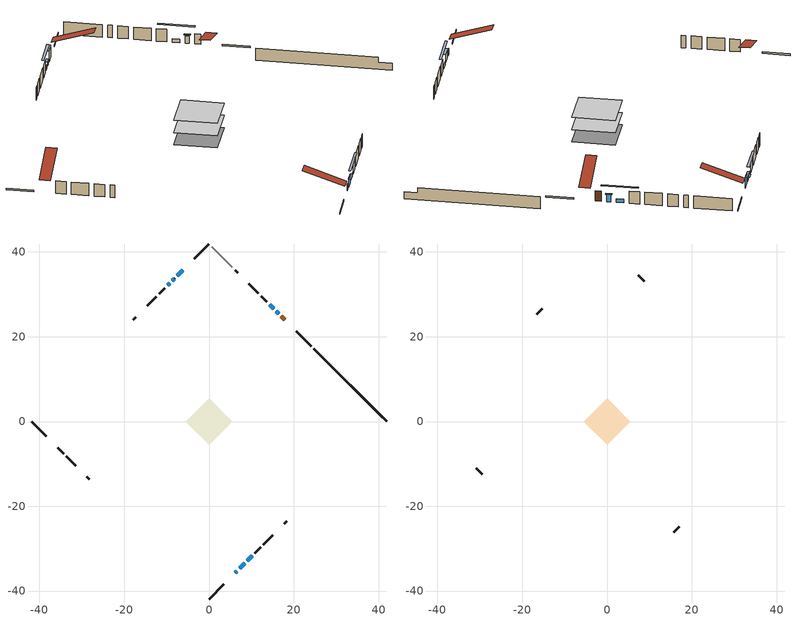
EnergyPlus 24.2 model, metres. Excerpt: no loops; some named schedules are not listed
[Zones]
conditioned space
 floor adiabatic (AdiabaticFloorConstruction): -5.46,0 0,5.46 5.46,0 0,-5.46 z0.92
 floor foundation (Slab1 construction): -5.46,0 0,5.46 5.46,0 0,-5.46 z-1.49
 wall outside (RimJoist1 construction): 0,-41.88 3.51,-38.37 / -41.88,0 -38.37,-3.51 / 0,41.88 -3.51,38.37 / 24.09,17.79 20.57,21.3 z0.92:1.22
 wall outside (AdiabaticWallConstruction 1): 17.86,24.02 17.08,24.8 z0.92:2.95
 wall outside (AdiabaticWallConstruction): 6.23,-35.65 6.58,-35.3 z0.92:2.14; 16.43,25.45 15.9,25.97 z0.92:2.34; -6.23,35.65 -7.48,34.39 z0.92:2.95; -8.14,33.74 -8.63,33.25 / 15.25,26.63 14.28,27.6 / -9.28,32.6 -9.77,32.11 z0.92:1.61; 7.24,-34.64 8.39,-33.49 z0.92:2.39; 9.04,-32.83 10.19,-31.68 z0.92:1.58
 wall outside (Wall1 construction): 10.85,-31.03 12.18,-29.7 / -35.65,-6.23 -34.32,-7.56 / -10.42,31.45 -11.76,30.12 / 13.62,28.26 12.29,29.59 z0.92:3.36
 wall outside (Wall2 construction): 12.84,-29.04 15.04,-26.83 / -33.66,-8.22 -31.46,-10.42 / -12.41,29.47 -14.62,27.26 / 11.63,30.25 9.43,32.45 z0.92:3.36
 wall outside (Wall4 construction): 17.7,-24.17 18.3,-23.58 / -28.8,-13.08 -28.2,-13.68 / -17.28,24.6 -17.88,24 / 6.77,35.11 6.17,35.71 z0.92:3.36
 wall foundation (FoundationWall1 construction): 24.74,17.13,-1.49 24.74,17.13,0.92 40.16,1.71,0.92 40.16,1.71,-0.11 41.88,0,-0.11 41.88,0,-1.49
 wall adiabatic (Wall5 construction): 5.51,36.37 0.66,41.22 z0.92:3.36
 window (WindowConstruction 4): 6.23,-35.65 6.58,-35.3 z0.92:2.14
 window (WindowConstruction): 16.43,25.45 15.9,25.97 z0.92:2.34
 window (WindowConstruction 1): -6.23,35.65 -7.48,34.39 z0.92:2.95
 window (WindowConstruction 2): -8.14,33.74 -8.62,33.25 z0.92:1.61
 window (WindowConstruction 3): 7.24,-34.64 8.39,-33.49 z0.92:2.39
 window (WindowConstruction 5): 15.25,26.63 14.28,27.6 z0.92:1.61
 window (WindowConstruction 6): -9.28,32.6 -9.77,32.11 z0.92:1.61
 window (WindowConstruction 7): 9.04,-32.83 10.19,-31.69 z0.92:1.58
 door (Door): 17.86,24.02 17.08,24.79 z0.92:2.95
 ceiling adiabatic (AdiabaticFloorConstruction): 0,-5.46 5.46,0 0,5.46 -5.46,0 z0.92
attic - vented
 floor to conditioned space (Floor1 construction Reversed): -5.46,0 0,5.46 5.46,0 0,-5.46 z3.36
 wall outside (Wall3 construction): 15.7,-26.18 17.05,-24.83 / -30.8,-11.08 -29.45,-12.42 / -15.27,26.6 -16.62,25.26 / 8.77,33.11 7.42,34.45 z0.92:3.36
 roof outside (Roof1 construction): 5.57,-36.31,3.36 0.25,-30.99,5.86 -1.15,-32.39,5.86 4.17,-37.71,3.36; -36.31,-5.57,3.36 -30.99,-0.25,5.86 -32.39,1.15,5.86 -37.71,-4.17,3.36; -5.57,36.31,3.36 -0.25,30.99,5.86 1.15,32.39,5.86 -4.17,37.71,3.36; 18.52,23.36,3.36 13.2,18.05,5.86 14.6,16.65,5.86 19.92,21.96,3.36
shading: 15.76,26.12 16.57,25.31 16.86,25.6 16.05,26.41 z2.54; -7.63,34.25 -6.08,35.79 -6.38,36.08 -7.92,34.54 z3.15; -8.77,33.11 -8,33.88 -8.29,34.17 -9.06,33.4 z1.81; 8.53,-33.35 7.1,-34.78 7.39,-35.07 8.82,-33.64 z2.59; 12.41,29.47 17.11,24.76 17.4,25.05 12.7,29.76 z4.25; -11.63,30.24 -7.42,34.46 -7.71,34.75 -11.92,30.54 z4.25; 12.06,-29.82 7.18,-34.7 7.47,-34.99 12.35,-30.11 z4.22
[Building]
Building 1: Terrain=Suburbs
[Site:Location]
Quebec Intl AP_QC: Latitude {deg}=46.8; Longitude {deg}=-71.38; Time Zone {hr}=-5; Elevation {m}=74; Keep Site Location Information=Yes
[Site:GroundTemperature:Shallow]
0.0108218, -2.24938, -2.43038, -1.3578, 2.94801, 7.23376, 10.9493, 13.303, 13.5029, 11.5886, 7.96783, 3.81355
[Site:WaterMainsTemperature]
Calculation Method=Schedule; Temperature Schedule=mains temperature schedule
[Material] Roughness=Rough; Thermal Absorptance=0.9
Name | Thickness {m} | Conductivity {W/m-K} | Density {kg/m3} | Specific Heat {J/kg-K} | Solar Absorptance | Visible Absorptance
asphalt or fiberglass shingles | 0.00635 | 0.162714 | 1121.4 | 1465.45 | 0.4 | 0.4
ceiling loosefill ins | 0.169333 | 0.0480833 | 16.02 | 1046.75 | 0.7 | 0.7
ceiling stud and cavity | 0.1397 | 0.107212 | 65.682 | 1177.47 | 0.7 | 0.7
concrete 4.0 in. | 0.1016 | 1.803125 | 2242.8 | 837.4 | 0.7 | 0.7
concrete 8.0 in. | 0.2032 | 1.803125 | 2242.8 | 837.4 | 0.7 | 0.7
door material | 0.04445 | 0.0451087 | 512.64 | 1214.23 | 0.7 | 0.7
floor covering | 0.0127 | 0.0433444 | 54.468 | 1339.84 | 0.6 | 0.6
floor rigid ins; wall rigid ins 2 | 0.512978 | 0.029427 | 32.04 | 1214.23 | 0.7 | 0.7
floor stud and cavity | 0.1397 | 1.75129 | 37.0049 | 1207.88 | 0.7 | 0.7
furniture material conditioned space 1 | 0.1524 | 0.115458 | 640.8 | 1214.23 | 0.6 | 0.6
gypsum board | 0.0127 | 0.160291 | 801 | 837.4 | 0.6 | 0.6
osb sheathing 0.5 in. | 0.0127 | 0.115458 | 512.64 | 1214.23 | 0.7 | 0.7
osb sheathing 0.75 in. | 0.01905 | 0.115458 | 512.64 | 1214.23 | 0.7 | 0.7
osb sheathing 2.0 in. | 0.0508 | 0.115458 | 512.64 | 1214.23 | 0.7 | 0.7
rim joist rigid ins; wall rigid ins | 0.051816 | 0.029427 | 32.04 | 1214.23 | 0.7 | 0.7
rim joist stud and cavity | 0.0508 | 0.0408305 | 125.044 | 1163.47 | 0.6 | 0.6
wall rigid ins 1 | 0.051816 | 0.029427 | 32.04 | 1214.23 | 0.4 | 0.4
wall stud and cavity | 0.1397 | 0.154959 | 139.0536 | 1170.24 | 0.7 | 0.7
wall stud and cavity 1 | 0.1397 | 0.182389 | 139.0536 | 1170.24 | 0.7 | 0.7
wall stud and cavity 2 | 0.0889 | 6.1454 | 50.32683 | 1063.81 | 0.6 | 0.6
wall stud and cavity 3 | 0.1397 | 0.38068 | 139.0536 | 1170.24 | 0.7 | 0.7
wall stud and cavity 4 | 0.1397 | 0.150393 | 139.0536 | 1170.24 | 0.7 | 0.7
wall stud and cavity 5 | 0.0889 | 0.380278 | 52.3479 | 1209.89 | 0.7 | 0.7
wall stud and cavity 6 | 0.0889 | 0.391764 | 83.0341 | 1211.67 | 0.7 | 0.7
wood siding | 0.0254 | 0.102417 | 544.68 | 1172.36 | 0.4 | 0.4
wood siding 1 | 0.00254 | 0.102417 | 544.68 | 1172.36 | 0.4 | 0.4
wood siding 2; wood siding 3; wood siding 4 | 0.0254 | 0.102417 | 544.68 | 1172.36 | 0.7 | 0.7
[WindowMaterial:SimpleGlazingSystem]
Name | U-Factor {W/m2-K} | Solar Heat Gain Coefficient
WindowMaterial | 2.963916 | 0.56
WindowMaterial 1 | 2.89578 | 0.66
WindowMaterial 2 | 3.000823 | 0.49
WindowMaterial 3 | 2.912814 | 0.63
WindowMaterial 4 | 3.06271 | 0.54
WindowMaterial 5 | 3.06555 | 0.43
WindowMaterial 6 | 2.99685 | 0.53
[Construction]
AdiabaticFloorConstruction: floor stud and cavity, floor rigid ins, osb sheathing 0.75 in., floor covering
AdiabaticWallConstruction: wood siding 3, wall rigid ins 2, wall stud and cavity 5, gypsum board
AdiabaticWallConstruction 1: wood siding 4, wall rigid ins 2, wall stud and cavity 5, gypsum board
Door: door material
Floor1 construction Reversed: gypsum board, ceiling stud and cavity, ceiling loosefill ins
FoundationWall1 construction: concrete 8.0 in.
furniture construction conditioned space 1: furniture material conditioned space 1
PartitionWallConstruction: gypsum board, wall stud and cavity 6, gypsum board
RimJoist1 construction: wood siding 2, rim joist rigid ins, osb sheathing 2.0 in., rim joist stud and cavity
Roof1 construction: asphalt or fiberglass shingles
Slab1 construction: concrete 4.0 in.
Wall1 construction: wood siding, wall rigid ins, osb sheathing 0.5 in., wall stud and cavity, gypsum board
Wall2 construction: wood siding, wall rigid ins, osb sheathing 0.5 in., wall stud and cavity 1, gypsum board
Wall3 construction: wood siding 1, wall stud and cavity 2
Wall4 construction: wood siding, wall rigid ins, osb sheathing 0.5 in., wall stud and cavity 3, gypsum board
Wall5 construction: wall rigid ins 1, osb sheathing 0.5 in., wall stud and cavity 4, gypsum board
WindowConstruction: WindowMaterial
WindowConstruction 1: WindowMaterial 1
WindowConstruction 2: WindowMaterial 2
WindowConstruction 3: WindowMaterial 3
WindowConstruction 4: WindowMaterial 4
WindowConstruction 5; WindowConstruction 6: WindowMaterial 5
WindowConstruction 7: WindowMaterial 6
[Zone] Multiplier=1; Part of Total Floor Area=Yes
Name | Volume {m3}
attic - vented | 24.2198
conditioned space | 303.7
[Space]
Name | Zone | Volume {m3}
attic - vented 1 | attic - vented | 24.2198
conditioned space 1 | conditioned space | 303.7
[ZoneInfiltration:EffectiveLeakageArea]
infil attic - vented 1: Zone or Space=attic - vented 1; Schedule=Always On Discrete; Effective Air Leakage Area {cm2}=2198.77; Stack Coefficient=0.000343784; Wind Coefficient=1.25275e-05
[ZoneMixing]
whole house fan mix: Zone or Space=attic - vented; Schedule=Always On Continuous; Design Flow Rate Calculation Method=Flow/Zone; Design Flow Rate {m3/s}=0; Source Zone or Space=conditioned space
[SurfaceProperty:ExposedFoundationPerimeter]
Slab1: Exposed Perimeter Calculation Method=TotalExposedPerimeter; Total Exposed Perimeter {m}=24.232
[InternalMass] Zone or ZoneList=conditioned space; Space or SpaceList=conditioned space 1
Name | Construction | Surface Area {m2}
furniture mass conditioned space 1 | furniture construction conditioned space 1 | 47.6801
partition wall mass | PartitionWallConstruction | 119.2
[Lights]
interior lighting: Zone or ZoneList or Space or SpaceList=conditioned space 1; Schedule=interior lighting schedule; Design Level Calculation Method=LightingLevel; Lighting Level {W}=343.2; Return Air Fraction=0; Fraction Radiant=0.6; Fraction Visible=0.2; Fraction Replaceable=1
[People]
occupants: Zone or ZoneList or Space or SpaceList=conditioned space 1; Number of People Schedule=occupants schedule; Number of People Calculation Method=People; Number of People=3; Fraction Radiant=0.314171; Sensible Heat Fraction=0.56303; Activity Level Schedule=occupants activity schedule; Carbon Dioxide Generation Rate {m3/s-W}=0; Enable ASHRAE 55 Comfort Warnings=No; Mean Radiant Temperature Calculation Type=EnclosureAveraged
[ElectricEquipment] Zone or ZoneList or Space or SpaceList=conditioned space 1; Design Level Calculation Method=EquipmentLevel
Name | Schedule | Design Level {W} | Fraction Latent | Fraction Radiant | Fraction Lost
clothes dryer | clothes dryer schedule | 140.772 | 0.015 | 0.081 | 0.85
clothes washer | clothes washer schedule | 32.1985 | 0.03 | 0.162 | 0.7
cooking range | cooking range schedule | 208.969 | 0.08 | 0.432 | 0.2
dishwasher | dishwasher schedule | 66.8632 | 0.3 | 0.18 | 0.4
fridge | fridge schedule | 72.9452 | 0 | 0.6 | 0
mech vent bath fan 0 | mech vent bath fan 0 schedule | 50.2 | 0 | 0 | 1
mech vent house fan | mech vent house fan schedule | 14.1667 | 0 | 0 | 1
mech vent house fan cfis | mech vent house fan cfis schedule | 0 | 0 | 0 | 0
mech vent range fan 0 | mech vent range fan 0 schedule | 57 | 0 | 0 | 1
misc plug loads | misc plug loads schedule | 494.7 | 0.045 | 0.513 | 0.1
whole house fan | Always On Discrete | 0 | 0 | 0 | 1
[OtherEquipment] Zone or ZoneList or Space or SpaceList=conditioned space 1; Design Level Calculation Method=EquipmentLevel
Name | Fuel Type | Schedule | Design Level {W} | Fraction Latent | Fraction Radiant | Fraction Lost
clothes dryer 1 | Electricity | clothes dryer schedule | 0 | 0.015 | 0.081 | 0.85
cooking range 1 | Electricity | cooking range schedule | 0 | 0.08 | 0.432 | 0.2
general water use latent | None | general water use schedule | 59.3978 | 1 | 0 | 0
general water use sensible | None | general water use schedule | -58.539 | 0 | 0.6 | 0
mech vent house fan latent load | None | Always On Discrete | 0 | 1 | 0 | 0
mech vent house fan sensible load | None | Always On Discrete | 0 | 0 | 0 | 0
water heater energy adjustment1 | Electricity | Always On Discrete | 0.01 | 0 | 0 | 1
[ZoneInfiltration:DesignFlowRate] Zone or ZoneList or Space or SpaceList=conditioned space 1; Schedule=Always On Discrete; Design Flow Rate Calculation Method=Flow/Zone; Design Flow Rate {m3/s}=0
infil flow; natural vent flow; whole house fan flow
[ZoneControl:Thermostat]
conditioned space Thermostat: Zone or ZoneList=conditioned space; Control Type Schedule=conditioned space Thermostat Schedule; Control 1=conditioned space temperature setpoint; Temperature Difference Between Cutout And Setpoint {deltaC}=0
[ThermostatSetpoint:DualSetpoint]
conditioned space temperature setpoint: Heating Setpoint Temperature Schedule=heating setpoint; Cooling Setpoint Temperature Schedule=cooling setpoint
[Zone equipment]
conditioned space: electric baseboard
[Foundation:Kiva]
Foundation Kiva 1: Initial Indoor Air Temperature {C}=18; Wall Height Above Grade {m}=0.919978; Wall Depth Below Slab {m}=0.2032
[Foundation:Kiva:Settings]
Soil Conductivity {W/m-K}=0.849921; Soil Density {kg/m3}=1842.3; Soil Specific Heat {J/kg-K}=418.7; Ground Solar Absorptivity=0.9; Ground Thermal Absorptivity=0.9; Ground Surface Roughness {m}=0.03; Far-Field Width {m}=40; Deep-Ground Boundary Condition=ZeroFlux; Deep-Ground Depth {m}=40; Minimum Cell Dimension {m}=0.2; Maximum Cell Growth Coefficient=3; Simulation Timestep=Timestep
[Exterior:Lights]
exterior lighting: Schedule=exterior lighting schedule; Design Level {W}=75.6
[EnergyManagementSystem:Sensor] Output:Variable or Output:Meter Index Key=conditioned space
Name | Output:Variable or Output:Meter
conditioned_space_clg_unmet_s | Zone Cooling Setpoint Not Met Time
conditioned_space_htg_unmet_s | Zone Heating Setpoint Not Met Time
fridge_tin_s; tin_s; tin_s_1 | Zone Mean Air Temperature
tout_s | Zone Outdoor Air Drybulb Temperature
win_s | Zone Air Humidity Ratio
[Schedule:Constant]
Name | Hourly Value
Always On Continuous; mech vent house fan schedule; mech vent house fan cfis schedule; Always On Discrete | 1
occupants activity schedule | 117.228
fridge schedule | 0
[Schedule:Week:Daily]
interior lighting schedule Week Rule - Jan1-Jan27: interior lighting schedule day, interior lighting schedule day, interior lighting schedule day, interior lighting schedule day, interior lighting schedule day, interior lighting schedule day, interior lighting schedule day, interior lighting schedule default day, interior lighting schedule default day, interior lighting schedule default day, interior lighting schedule default day, interior lighting schedule default day
interior lighting schedule Week Rule - Jan28-Feb3: interior lighting schedule day, interior lighting schedule day, interior lighting schedule day, interior lighting schedule day, interior lighting schedule day 1, interior lighting schedule day 1, interior lighting schedule day 1, interior lighting schedule default day, interior lighting schedule default day, interior lighting schedule default day, interior lighting schedule default day, interior lighting schedule default day
interior lighting schedule Week Rule - Feb4-Feb24: interior lighting schedule day 1, interior lighting schedule day 1, interior lighting schedule day 1, interior lighting schedule day 1, interior lighting schedule day 1, interior lighting schedule day 1, interior lighting schedule day 1, interior lighting schedule default day, interior lighting schedule default day, interior lighting schedule default day, interior lighting schedule default day, interior lighting schedule default day
interior lighting schedule Week Rule - Feb25-Mar3: interior lighting schedule day 1, interior lighting schedule day 1, interior lighting schedule day 1, interior lighting schedule day 1, interior lighting schedule day 2, interior lighting schedule day 2, interior lighting schedule day 2, interior lighting schedule default day, interior lighting schedule default day, interior lighting schedule default day, interior lighting schedule default day, interior lighting schedule default day
interior lighting schedule Week Rule - Mar4-Mar31: interior lighting schedule day 2, interior lighting schedule day 2, interior lighting schedule day 2, interior lighting schedule day 2, interior lighting schedule day 2, interior lighting schedule day 2, interior lighting schedule day 2, interior lighting schedule default day, interior lighting schedule default day, interior lighting schedule default day, interior lighting schedule default day, interior lighting schedule default day
interior lighting schedule Week Rule - Apr1-Apr28: interior lighting schedule day 3, interior lighting schedule day 3, interior lighting schedule day 3, interior lighting schedule day 3, interior lighting schedule day 3, interior lighting schedule day 3, interior lighting schedule day 3, interior lighting schedule default day, interior lighting schedule default day, interior lighting schedule default day, interior lighting schedule default day, interior lighting schedule default day
interior lighting schedule Week Rule - Apr29-May5: interior lighting schedule day 3, interior lighting schedule day 3, interior lighting schedule day 4, interior lighting schedule day 4, interior lighting schedule day 4, interior lighting schedule day 4, interior lighting schedule day 4, interior lighting schedule default day, interior lighting schedule default day, interior lighting schedule default day, interior lighting schedule default day, interior lighting schedule default day
interior lighting schedule Week Rule - May6-May26: interior lighting schedule day 4, interior lighting schedule day 4, interior lighting schedule day 4, interior lighting schedule day 4, interior lighting schedule day 4, interior lighting schedule day 4, interior lighting schedule day 4, interior lighting schedule default day, interior lighting schedule default day, interior lighting schedule default day, interior lighting schedule default day, interior lighting schedule default day
interior lighting schedule Week Rule - May27-Jun2: interior lighting schedule day 4, interior lighting schedule day 4, interior lighting schedule day 4, interior lighting schedule day 4, interior lighting schedule day 4, interior lighting schedule day 5, interior lighting schedule day 5, interior lighting schedule default day, interior lighting schedule default day, interior lighting schedule default day, interior lighting schedule default day, interior lighting schedule default day
interior lighting schedule Week Rule - Jun3-Jun30: interior lighting schedule day 5, interior lighting schedule day 5, interior lighting schedule day 5, interior lighting schedule day 5, interior lighting schedule day 5, interior lighting schedule day 5, interior lighting schedule day 5, interior lighting schedule default day, interior lighting schedule default day, interior lighting schedule default day, interior lighting schedule default day, interior lighting schedule default day
interior lighting schedule Week Rule - Jul1-Jul28: interior lighting schedule day 6, interior lighting schedule day 6, interior lighting schedule day 6, interior lighting schedule day 6, interior lighting schedule day 6, interior lighting schedule day 6, interior lighting schedule day 6, interior lighting schedule default day, interior lighting schedule default day, interior lighting schedule default day, interior lighting schedule default day, interior lighting schedule default day
interior lighting schedule Week Rule - Jul29-Aug4: interior lighting schedule day 6, interior lighting schedule day 6, interior lighting schedule day 6, interior lighting schedule day 7, interior lighting schedule day 7, interior lighting schedule day 7, interior lighting schedule day 7, interior lighting schedule default day, interior lighting schedule default day, interior lighting schedule default day, interior lighting schedule default day, interior lighting schedule default day
interior lighting schedule Week Rule - Aug5-Aug25: interior lighting schedule day 7, interior lighting schedule day 7, interior lighting schedule day 7, interior lighting schedule day 7, interior lighting schedule day 7, interior lighting schedule day 7, interior lighting schedule day 7, interior lighting schedule default day, interior lighting schedule default day, interior lighting schedule default day, interior lighting schedule default day, interior lighting schedule default day
interior lighting schedule Week Rule - Aug26-Sep1: interior lighting schedule day 7, interior lighting schedule day 7, interior lighting schedule day 7, interior lighting schedule day 7, interior lighting schedule day 7, interior lighting schedule day 7, interior lighting schedule day 8, interior lighting schedule default day, interior lighting schedule default day, interior lighting schedule default day, interior lighting schedule default day, interior lighting schedule default day
interior lighting schedule Week Rule - Sep2-Sep29: interior lighting schedule day 8, interior lighting schedule day 8, interior lighting schedule day 8, interior lighting schedule day 8, interior lighting schedule day 8, interior lighting schedule day 8, interior lighting schedule day 8, interior lighting schedule default day, interior lighting schedule default day, interior lighting schedule default day, interior lighting schedule default day, interior lighting schedule default day
interior lighting schedule Week Rule - Sep30-Oct6: interior lighting schedule day 8, interior lighting schedule day 9, interior lighting schedule day 9, interior lighting schedule day 9, interior lighting schedule day 9, interior lighting schedule day 9, interior lighting schedule day 9, interior lighting schedule default day, interior lighting schedule default day, interior lighting schedule default day, interior lighting schedule default day, interior lighting schedule default day
interior lighting schedule Week Rule - Oct7-Oct27: interior lighting schedule day 9, interior lighting schedule day 9, interior lighting schedule day 9, interior lighting schedule day 9, interior lighting schedule day 9, interior lighting schedule day 9, interior lighting schedule day 9, interior lighting schedule default day, interior lighting schedule default day, interior lighting schedule default day, interior lighting schedule default day, interior lighting schedule default day
interior lighting schedule Week Rule - Oct28-Nov3: interior lighting schedule day 9, interior lighting schedule day 9, interior lighting schedule day 9, interior lighting schedule day 9, interior lighting schedule day 10, interior lighting schedule day 10, interior lighting schedule day 10, interior lighting schedule default day, interior lighting schedule default day, interior lighting schedule default day, interior lighting schedule default day, interior lighting schedule default day
interior lighting schedule Week Rule - Nov4-Nov24: interior lighting schedule day 10, interior lighting schedule day 10, interior lighting schedule day 10, interior lighting schedule day 10, interior lighting schedule day 10, interior lighting schedule day 10, interior lighting schedule day 10, interior lighting schedule default day, interior lighting schedule default day, interior lighting schedule default day, interior lighting schedule default day, interior lighting schedule default day
interior lighting schedule Week Rule - Nov25-Dec1: interior lighting schedule day 10, interior lighting schedule day 10, interior lighting schedule day 10, interior lighting schedule day 10, interior lighting schedule day 10, interior lighting schedule day 10, interior lighting schedule day 11, interior lighting schedule default day, interior lighting schedule default day, interior lighting schedule default day, interior lighting schedule default day, interior lighting schedule default day
interior lighting schedule Week Rule - Dec2-Dec31: interior lighting schedule day 11, interior lighting schedule day 11, interior lighting schedule day 11, interior lighting schedule day 11, interior lighting schedule day 11, interior lighting schedule day 11, interior lighting schedule day 11, interior lighting schedule default day, interior lighting schedule default day, interior lighting schedule default day, interior lighting schedule default day, interior lighting schedule default day
occupants schedule Week Rule - Jan1-Dec31: occupants schedule day, occupants schedule day, occupants schedule day, occupants schedule day, occupants schedule day, occupants schedule day, occupants schedule day, occupants schedule default day, occupants schedule default day, occupants schedule default day, occupants schedule default day, occupants schedule default day
clothes dryer schedule Week Rule - Jan1-Dec31: clothes dryer schedule day, clothes dryer schedule day, clothes dryer schedule day, clothes dryer schedule day, clothes dryer schedule day, clothes dryer schedule day, clothes dryer schedule day, clothes dryer schedule default day, clothes dryer schedule default day, clothes dryer schedule default day, clothes dryer schedule default day, clothes dryer schedule default day
clothes washer schedule Week Rule - Jan1-Dec31: clothes washer schedule day, clothes washer schedule day, clothes washer schedule day, clothes washer schedule day, clothes washer schedule day, clothes washer schedule day, clothes washer schedule day, clothes washer schedule default day, clothes washer schedule default day, clothes washer schedule default day, clothes washer schedule default day, clothes washer schedule default day
cooking range schedule Week Rule - Jan1-Dec31: cooking range schedule day, cooking range schedule day, cooking range schedule day, cooking range schedule day, cooking range schedule day, cooking range schedule day, cooking range schedule day, cooking range schedule default day, cooking range schedule default day, cooking range schedule default day, cooking range schedule default day, cooking range schedule default day
dishwasher schedule Week Rule - Jan1-Dec31: dishwasher schedule day, dishwasher schedule day, dishwasher schedule day, dishwasher schedule day, dishwasher schedule day, dishwasher schedule day, dishwasher schedule day, dishwasher schedule default day, dishwasher schedule default day, dishwasher schedule default day, dishwasher schedule default day, dishwasher schedule default day
mech vent bath fan 0 schedule Week Rule - Jan1-Dec31: mech vent bath fan 0 schedule day, mech vent bath fan 0 schedule day, mech vent bath fan 0 schedule day, mech vent bath fan 0 schedule day, mech vent bath fan 0 schedule day, mech vent bath fan 0 schedule day, mech vent bath fan 0 schedule day, mech vent bath fan 0 schedule default day, mech vent bath fan 0 schedule default day, mech vent bath fan 0 schedule default day, mech vent bath fan 0 schedule default day, mech vent bath fan 0 schedule default day
mech vent range fan 0 schedule Week Rule - Jan1-Dec31: mech vent range fan 0 schedule day, mech vent range fan 0 schedule day, mech vent range fan 0 schedule day, mech vent range fan 0 schedule day, mech vent range fan 0 schedule day, mech vent range fan 0 schedule day, mech vent range fan 0 schedule day, mech vent range fan 0 schedule default day, mech vent range fan 0 schedule default day, mech vent range fan 0 schedule default day, mech vent range fan 0 schedule default day, mech vent range fan 0 schedule default day
misc plug loads schedule Week Rule - Jan1-Dec31: misc plug loads schedule day, misc plug loads schedule day, misc plug loads schedule day, misc plug loads schedule day, misc plug loads schedule day, misc plug loads schedule day, misc plug loads schedule day, misc plug loads schedule default day, misc plug loads schedule default day, misc plug loads schedule default day, misc plug loads schedule default day, misc plug loads schedule default day
general water use schedule Week Rule - Jan1-Dec31: general water use schedule day, general water use schedule day, general water use schedule day, general water use schedule day, general water use schedule day, general water use schedule day, general water use schedule day, general water use schedule default day, general water use schedule default day, general water use schedule default day, general water use schedule default day, general water use schedule default day
exterior lighting schedule Week Rule - Jan1-Jan27: exterior lighting schedule day, exterior lighting schedule day, exterior lighting schedule day, exterior lighting schedule day, exterior lighting schedule day, exterior lighting schedule day, exterior lighting schedule day, exterior lighting schedule default day, exterior lighting schedule default day, exterior lighting schedule default day, exterior lighting schedule default day, exterior lighting schedule default day
exterior lighting schedule Week Rule - Jan28-Feb3: exterior lighting schedule day, exterior lighting schedule day, exterior lighting schedule day, exterior lighting schedule day, exterior lighting schedule day 1, exterior lighting schedule day 1, exterior lighting schedule day 1, exterior lighting schedule default day, exterior lighting schedule default day, exterior lighting schedule default day, exterior lighting schedule default day, exterior lighting schedule default day
exterior lighting schedule Week Rule - Feb4-Feb24: exterior lighting schedule day 1, exterior lighting schedule day 1, exterior lighting schedule day 1, exterior lighting schedule day 1, exterior lighting schedule day 1, exterior lighting schedule day 1, exterior lighting schedule day 1, exterior lighting schedule default day, exterior lighting schedule default day, exterior lighting schedule default day, exterior lighting schedule default day, exterior lighting schedule default day
exterior lighting schedule Week Rule - Feb25-Mar3: exterior lighting schedule day 1, exterior lighting schedule day 1, exterior lighting schedule day 1, exterior lighting schedule day 1, exterior lighting schedule day 2, exterior lighting schedule day 2, exterior lighting schedule day 2, exterior lighting schedule default day, exterior lighting schedule default day, exterior lighting schedule default day, exterior lighting schedule default day, exterior lighting schedule default day
exterior lighting schedule Week Rule - Mar4-Mar31: exterior lighting schedule day 2, exterior lighting schedule day 2, exterior lighting schedule day 2, exterior lighting schedule day 2, exterior lighting schedule day 2, exterior lighting schedule day 2, exterior lighting schedule day 2, exterior lighting schedule default day, exterior lighting schedule default day, exterior lighting schedule default day, exterior lighting schedule default day, exterior lighting schedule default day
exterior lighting schedule Week Rule - Apr1-Apr28: exterior lighting schedule day 3, exterior lighting schedule day 3, exterior lighting schedule day 3, exterior lighting schedule day 3, exterior lighting schedule day 3, exterior lighting schedule day 3, exterior lighting schedule day 3, exterior lighting schedule default day, exterior lighting schedule default day, exterior lighting schedule default day, exterior lighting schedule default day, exterior lighting schedule default day
exterior lighting schedule Week Rule - Apr29-May5: exterior lighting schedule day 3, exterior lighting schedule day 3, exterior lighting schedule day 4, exterior lighting schedule day 4, exterior lighting schedule day 4, exterior lighting schedule day 4, exterior lighting schedule day 4, exterior lighting schedule default day, exterior lighting schedule default day, exterior lighting schedule default day, exterior lighting schedule default day, exterior lighting schedule default day
exterior lighting schedule Week Rule - May6-May26: exterior lighting schedule day 4, exterior lighting schedule day 4, exterior lighting schedule day 4, exterior lighting schedule day 4, exterior lighting schedule day 4, exterior lighting schedule day 4, exterior lighting schedule day 4, exterior lighting schedule default day, exterior lighting schedule default day, exterior lighting schedule default day, exterior lighting schedule default day, exterior lighting schedule default day
exterior lighting schedule Week Rule - May27-Jun2: exterior lighting schedule day 4, exterior lighting schedule day 4, exterior lighting schedule day 4, exterior lighting schedule day 4, exterior lighting schedule day 4, exterior lighting schedule day 5, exterior lighting schedule day 5, exterior lighting schedule default day, exterior lighting schedule default day, exterior lighting schedule default day, exterior lighting schedule default day, exterior lighting schedule default day
exterior lighting schedule Week Rule - Jun3-Jun30: exterior lighting schedule day 5, exterior lighting schedule day 5, exterior lighting schedule day 5, exterior lighting schedule day 5, exterior lighting schedule day 5, exterior lighting schedule day 5, exterior lighting schedule day 5, exterior lighting schedule default day, exterior lighting schedule default day, exterior lighting schedule default day, exterior lighting schedule default day, exterior lighting schedule default day
exterior lighting schedule Week Rule - Jul1-Jul28: exterior lighting schedule day 6, exterior lighting schedule day 6, exterior lighting schedule day 6, exterior lighting schedule day 6, exterior lighting schedule day 6, exterior lighting schedule day 6, exterior lighting schedule day 6, exterior lighting schedule default day, exterior lighting schedule default day, exterior lighting schedule default day, exterior lighting schedule default day, exterior lighting schedule default day
exterior lighting schedule Week Rule - Jul29-Aug4: exterior lighting schedule day 6, exterior lighting schedule day 6, exterior lighting schedule day 6, exterior lighting schedule day 7, exterior lighting schedule day 7, exterior lighting schedule day 7, exterior lighting schedule day 7, exterior lighting schedule default day, exterior lighting schedule default day, exterior lighting schedule default day, exterior lighting schedule default day, exterior lighting schedule default day
exterior lighting schedule Week Rule - Aug5-Aug25: exterior lighting schedule day 7, exterior lighting schedule day 7, exterior lighting schedule day 7, exterior lighting schedule day 7, exterior lighting schedule day 7, exterior lighting schedule day 7, exterior lighting schedule day 7, exterior lighting schedule default day, exterior lighting schedule default day, exterior lighting schedule default day, exterior lighting schedule default day, exterior lighting schedule default day
exterior lighting schedule Week Rule - Aug26-Sep1: exterior lighting schedule day 7, exterior lighting schedule day 7, exterior lighting schedule day 7, exterior lighting schedule day 7, exterior lighting schedule day 7, exterior lighting schedule day 7, exterior lighting schedule day 8, exterior lighting schedule default day, exterior lighting schedule default day, exterior lighting schedule default day, exterior lighting schedule default day, exterior lighting schedule default day
exterior lighting schedule Week Rule - Sep2-Sep29: exterior lighting schedule day 8, exterior lighting schedule day 8, exterior lighting schedule day 8, exterior lighting schedule day 8, exterior lighting schedule day 8, exterior lighting schedule day 8, exterior lighting schedule day 8, exterior lighting schedule default day, exterior lighting schedule default day, exterior lighting schedule default day, exterior lighting schedule default day, exterior lighting schedule default day
exterior lighting schedule Week Rule - Sep30-Oct6: exterior lighting schedule day 8, exterior lighting schedule day 9, exterior lighting schedule day 9, exterior lighting schedule day 9, exterior lighting schedule day 9, exterior lighting schedule day 9, exterior lighting schedule day 9, exterior lighting schedule default day, exterior lighting schedule default day, exterior lighting schedule default day, exterior lighting schedule default day, exterior lighting schedule default day
exterior lighting schedule Week Rule - Oct7-Oct27: exterior lighting schedule day 9, exterior lighting schedule day 9, exterior lighting schedule day 9, exterior lighting schedule day 9, exterior lighting schedule day 9, exterior lighting schedule day 9, exterior lighting schedule day 9, exterior lighting schedule default day, exterior lighting schedule default day, exterior lighting schedule default day, exterior lighting schedule default day, exterior lighting schedule default day
[Schedule:Year]
interior lighting schedule: interior lighting schedule Week Rule - Jan1-Jan27, 1, 1, 1, 27, interior lighting schedule Week Rule - Jan28-Feb3, 1, 28, 2, 3, interior lighting schedule Week Rule - Feb4-Feb24, 2, 4, 2, 24, interior lighting schedule Week Rule - Feb25-Mar3, 2, 25, 3, 3, interior lighting schedule Week Rule - Mar4-Mar31, 3, 4, 3, 31, interior lighting schedule Week Rule - Apr1-Apr28, 4, 1, 4, 28, interior lighting schedule Week Rule - Apr29-May5, 4, 29, 5, 5, interior lighting schedule Week Rule - May6-May26, 5, 6, 5, 26, interior lighting schedule Week Rule - May27-Jun2, 5, 27, 6, 2, interior lighting schedule Week Rule - Jun3-Jun30, 6, 3, 6, 30, interior lighting schedule Week Rule - Jul1-Jul28, 7, 1, 7, 28, interior lighting schedule Week Rule - Jul29-Aug4, 7, 29, 8, 4, interior lighting schedule Week Rule - Aug5-Aug25, 8, 5, 8, 25, interior lighting schedule Week Rule - Aug26-Sep1, 8, 26, 9, 1, interior lighting schedule Week Rule - Sep2-Sep29, 9, 2, 9, 29, interior lighting schedule Week Rule - Sep30-Oct6, 9, 30, 10, 6, interior lighting schedule Week Rule - Oct7-Oct27, 10, 7, 10, 27, interior lighting schedule Week Rule - Oct28-Nov3, 10, 28, 11, 3, interior lighting schedule Week Rule - Nov4-Nov24, 11, 4, 11, 24, interior lighting schedule Week Rule - Nov25-Dec1, 11, 25, 12, 1, interior lighting schedule Week Rule - Dec2-Dec31, 12, 2, 12, 31
occupants schedule: occupants schedule Week Rule - Jan1-Dec31, 1, 1, 12, 31
clothes dryer schedule: clothes dryer schedule Week Rule - Jan1-Dec31, 1, 1, 12, 31
clothes washer schedule: clothes washer schedule Week Rule - Jan1-Dec31, 1, 1, 12, 31
cooking range schedule: cooking range schedule Week Rule - Jan1-Dec31, 1, 1, 12, 31
dishwasher schedule: dishwasher schedule Week Rule - Jan1-Dec31, 1, 1, 12, 31
mech vent bath fan 0 schedule: mech vent bath fan 0 schedule Week Rule - Jan1-Dec31, 1, 1, 12, 31
mech vent range fan 0 schedule: mech vent range fan 0 schedule Week Rule - Jan1-Dec31, 1, 1, 12, 31
misc plug loads schedule: misc plug loads schedule Week Rule - Jan1-Dec31, 1, 1, 12, 31
general water use schedule: general water use schedule Week Rule - Jan1-Dec31, 1, 1, 12, 31
exterior lighting schedule: exterior lighting schedule Week Rule - Jan1-Jan27, 1, 1, 1, 27, exterior lighting schedule Week Rule - Jan28-Feb3, 1, 28, 2, 3, exterior lighting schedule Week Rule - Feb4-Feb24, 2, 4, 2, 24, exterior lighting schedule Week Rule - Feb25-Mar3, 2, 25, 3, 3, exterior lighting schedule Week Rule - Mar4-Mar31, 3, 4, 3, 31, exterior lighting schedule Week Rule - Apr1-Apr28, 4, 1, 4, 28, exterior lighting schedule Week Rule - Apr29-May5, 4, 29, 5, 5, exterior lighting schedule Week Rule - May6-May26, 5, 6, 5, 26, exterior lighting schedule Week Rule - May27-Jun2, 5, 27, 6, 2, exterior lighting schedule Week Rule - Jun3-Jun30, 6, 3, 6, 30, exterior lighting schedule Week Rule - Jul1-Jul28, 7, 1, 7, 28, exterior lighting schedule Week Rule - Jul29-Aug4, 7, 29, 8, 4, exterior lighting schedule Week Rule - Aug5-Aug25, 8, 5, 8, 25, exterior lighting schedule Week Rule - Aug26-Sep1, 8, 26, 9, 1, exterior lighting schedule Week Rule - Sep2-Sep29, 9, 2, 9, 29, exterior lighting schedule Week Rule - Sep30-Oct6, 9, 30, 10, 6, exterior lighting schedule Week Rule - Oct7-Oct27, 10, 7, 10, 27, exterior lighting schedule Week Rule - Oct28-Nov3, 10, 28, 11, 3, exterior lighting schedule Week Rule - Nov4-Nov24, 11, 4, 11, 24, exterior lighting schedule Week Rule - Nov25-Dec1, 11, 25, 12, 1, exterior lighting schedule Week Rule - Dec2-Dec31, 12, 2, 12, 31
[Schedule:Compact]
conditioned space Thermostat Schedule: Through: 12/31, For: AllDays, Until: 24:00, 4
mains temperature schedule: Through: 01/01, For: AllDays, Until: 24:00, 5.175, Through: 01/02, For: AllDays, Until: 24:00, 5.10167, Through: 01/03, For: AllDays, Until: 24:00, 5.02889, Through: 01/04, For: AllDays, Until: 24:00, 4.95778, Through: 01/05, For: AllDays, Until: 24:00, 4.88778, Through: 01/06, For: AllDays, Until: 24:00, 4.81833, Through: 01/07, For: AllDays, Until: 24:00, 4.75056, Through: 01/08, For: AllDays, Until: 24:00, 4.68389, Through: 01/09, For: AllDays, Until: 24:00, 4.61833, Through: 01/10, For: AllDays, Until: 24:00, 4.55389, Through: 01/11, For: AllDays, Until: 24:00, 4.49056, Through: 01/12, For: AllDays, Until: 24:00, 4.42889, Through: 01/13, For: AllDays, Until: 24:00, 4.36778, Through: 01/14, For: AllDays, Until: 24:00, 4.30889, Through: 01/15, For: AllDays, Until: 24:00, 4.25056, Through: 01/16, For: AllDays, Until: 24:00, 4.19389, Through: 01/17, For: AllDays, Until: 24:00, 4.13833, Through: 01/18, For: AllDays, Until: 24:00, 4.08444, Through: 01/19, For: AllDays, Until: 24:00, 4.03167, Through: 01/20, For: AllDays, Until: 24:00, 3.98056, Through: 01/21, For: AllDays, Until: 24:00, 3.93056, Through: 01/22, For: AllDays, Until: 24:00, 3.88222, Through: 01/23, For: AllDays, Until: 24:00, 3.835, Through: 01/24, For: AllDays, Until: 24:00, 3.78944, Through: 01/25, For: AllDays, Until: 24:00, 3.74556, Through: 01/26, For: AllDays, Until: 24:00, 3.70278, Through: 01/27, For: AllDays, Until: 24:00, 3.66167, Through: 01/28, For: AllDays, Until: 24:00, 3.62167, Through: 01/29, For: AllDays, Until: 24:00, 3.58389, Through: 01/30, For: AllDays, Until: 24:00, 3.54722, Through: 01/31, For: AllDays, Until: 24:00, 3.51167, Through: 02/01, For: AllDays, Until: 24:00, 3.47833, Through: 02/02, For: AllDays, Until: 24:00, 3.44611, Through: 02/03, For: AllDays, Until: 24:00, 3.41556, Through: 02/04, For: AllDays, Until: 24:00, 3.38667, Through: 02/05, For: AllDays, Until: 24:00, 3.35944, Through: 02/06, For: AllDays, Until: 24:00, 3.33389, Through: 02/07, For: AllDays, Until: 24:00, 3.30944, Through: 02/08, For: AllDays, Until: 24:00, 3.28667, Through: 02/09, For: AllDays, Until: 24:00, 3.26611, Through: 02/10, For: AllDays, Until: 24:00, 3.24667, Through: 02/11, For: AllDays, Until: 24:00, 3.22889, Through: 02/12, For: AllDays, Until: 24:00, 3.21278, Through: 02/13, For: AllDays, Until: 24:00, 3.19833, Through: 02/14, For: AllDays, Until: 24:00, 3.18556, Through: 02/15, For: AllDays, Until: 24:00, 3.17389, Through: 02/16, For: AllDays, Until: 24:00, 3.16444, Through: 02/17, For: AllDays, Until: 24:00, 3.15667, Through: 02/18, For: AllDays, Until: 24:00, 3.15056, Through: 02/19, For: AllDays, Until: 24:00, 3.14556, Through: 02/20, For: AllDays, Until: 24:00, 3.14278, Through: 02/21, For: AllDays, Until: 24:00, 3.14111, Through: 02/22, For: AllDays, Until: 24:00, 3.14167, Through: 02/23, For: AllDays, Until: 24:00, 3.14333, Through: 02/24, For: AllDays, Until: 24:00, 3.14722, Through: 02/25, For: AllDays, Until: 24:00, 3.15222, Through: 02/26, For: AllDays, Until: 24:00, 3.15944, Through: 02/27, For: AllDays, Until: 24:00, 3.16778, Through: 02/28, For: AllDays, Until: 24:00, 3.17778, Through: 03/01, For: AllDays, Until: 24:00, 3.18944, Through: 03/02, For: AllDays, Until: 24:00, 3.20333, Through: 03/03, For: AllDays, Until: 24:00, 3.21833, Through: 03/04, For: AllDays, Until: 24:00, 3.235, Through: 03/05, For: AllDays, Until: 24:00, 3.25333, Through: 03/06, For: AllDays, Until: 24:00, 3.27333, Through: 03/07, For: AllDays, Until: 24:00, 3.29444, Through: 03/08, For: AllDays, Until: 24:00, 3.31778, Through: 03/09, For: AllDays, Until: 24:00, 3.34222, Through: 03/10, For: AllDays, Until: 24:00, 3.36889, Through: 03/11, For: AllDays, Until: 24:00, 3.39667, Through: 03/12, For: AllDays, Until: 24:00, 3.42611, Through: 03/13, For: AllDays, Until: 24:00, 3.45722, Through: 03/14, For: AllDays, Until: 24:00, 3.49, Through: 03/15, For: AllDays, Until: 24:00, 3.52389, Through: 03/16, For: AllDays, Until: 24:00, 3.55944, Through: 03/17, For: AllDays, Until: 24:00, 3.59667, Through: 03/18, For: AllDays, Until: 24:00, 3.63556, Through: 03/19, For: AllDays, Until: 24:00, 3.67556, Through: 03/20, For: AllDays, Until: 24:00, 3.71722, Through: 03/21, For: AllDays, Until: 24:00, 3.76056, Through: 03/22, For: AllDays, Until: 24:00, 3.80556, Through: 03/23, For: AllDays, Until: 24:00, 3.85111, Through: 03/24, For: AllDays, Until: 24:00, 3.89889, Through: 03/25, For: AllDays, Until: 24:00, 3.94778, Through: 03/26, For: AllDays, Until: 24:00, 3.99833, Through: 03/27, For: AllDays, Until: 24:00, 4.05, Through: 03/28, For: AllDays, Until: 24:00, 4.10333, Through: 03/29, For: AllDays, Until: 24:00, 4.15778, Through: 03/30, For: AllDays, Until: 24:00, 4.21333, Through: 03/31, For: AllDays, Until: 24:00, 4.27056, Through: 04/01, For: AllDays, Until: 24:00, 4.32944, Through: 04/02, For: AllDays, Until: 24:00, 4.38889, Through: 04/03, For: AllDays, Until: 24:00, 4.45, Through: 04/04, For: AllDays, Until: 24:00, 4.51222, Through: 04/05, For: AllDays, Until: 24:00, 4.57611, Through: 04/06, For: AllDays, Until: 24:00, 4.64056, Through: 04/07, For: AllDays, Until: 24:00, 4.70667, Through: 04/08, For: AllDays, Until: 24:00, 4.77389, Through: 04/09, For: AllDays, Until: 24:00, 4.84222, Through: 04/10, For: AllDays, Until: 24:00, 4.91167, Through: 04/11, For: AllDays, Until: 24:00, 4.98278, Through: 04/12, For: AllDays, Until: 24:00, 5.05444, Through: 04/13, For: AllDays, Until: 24:00, 5.12722, Through: 04/14, For: AllDays, Until: 24:00, 5.20111, Through: 04/15, For: AllDays, Until: 24:00, 5.27611, Through: 04/16, For: AllDays, Until: 24:00, 5.35167, Through: 04/17, For: AllDays, Until: 24:00, 5.42889, Through: 04/18, For: AllDays, Until: 24:00, 5.50667, Through: 04/19, For: AllDays, Until: 24:00, 5.58556, Through: 04/20, For: AllDays, Until: 24:00, 5.665, Through: 04/21, For: AllDays, Until: 24:00, 5.74611, Through: 04/22, For: AllDays, Until: 24:00, 5.82722, Through: 04/23, For: AllDays, Until: 24:00, 5.91, Through: 04/24, For: AllDays, Until: 24:00, 5.99278, Through: 04/25, For: AllDays, Until: 24:00, 6.07722, Through: 04/26, For: AllDays, Until: 24:00, 6.16167, Through: 04/27, For: AllDays, Until: 24:00, 6.24722, Through: 04/28, For: AllDays, Until: 24:00, 6.33389, Through: 04/29, For: AllDays, Until: 24:00, 6.42056, Through: 04/30, For: AllDays, Until: 24:00, 6.50833, Through: 05/01, For: AllDays, Until: 24:00, 6.59667, Through: 05/02, For: AllDays, Until: 24:00, 6.68556, Through: 05/03, For: AllDays, Until: 24:00, 6.775, Through: 05/04, For: AllDays, Until: 24:00, 6.86556, Through: 05/05, For: AllDays, Until: 24:00, 6.95611, Through: 05/06, For: AllDays, Until: 24:00, 7.04722, Through: 05/07, For: AllDays, Until: 24:00, 7.13889, Through: 05/08, For: AllDays, Until: 24:00, 7.23111, Through: 05/09, For: AllDays, Until: 24:00, 7.32333, Through: 05/10, For: AllDays, Until: 24:00, 7.41667, Through: 05/11, For: AllDays, Until: 24:00, 7.51, Through: 05/12, For: AllDays, Until: 24:00, 7.60389, Through: 05/13, For: AllDays, Until: 24:00, 7.69778, Through: 05/14, For: AllDays, Until: 24:00, 7.79222, Through: 05/15, For: AllDays, Until: 24:00, 7.88667, Through: 05/16, For: AllDays, Until: 24:00, 7.98167, Through: 05/17, For: AllDays, Until: 24:00, 8.07667, Through: 05/18, For: AllDays, Until: 24:00, 8.17167, Through: 05/19, For: AllDays, Until: 24:00, 8.26722, Through: 05/20, For: AllDays, Until: 24:00, 8.36278, Through: 05/21, For: AllDays, Until: 24:00, 8.45833, Through: 05/22, For: AllDays, Until: 24:00, 8.55444, Through: 05/23, For: AllDays, Until: 24:00, 8.65, Through: 05/24, For: AllDays, Until: 24:00, 8.74611, Through: 05/25, For: AllDays, Until: 24:00, 8.84167, Through: 05/26, For: AllDays, Until: 24:00, 8.93722, Through: 05/27, For: AllDays, Until: 24:00, 9.03333, Through: 05/28, For: AllDays, Until: 24:00, 9.12889, Through: 05/29, For: AllDays, Until: 24:00, 9.22389, Through: 05/30, For: AllDays, Until: 24:00, 9.31944, Through: 05/31, For: AllDays, Until: 24:00, 9.41444, Through: 06/01, For: AllDays, Until: 24:00, 9.50944, Through: 06/02, For: AllDays, Until: 24:00, 9.60389, Through: 06/03, For: AllDays, Until: 24:00, 9.69833, Through: 06/04, For: AllDays, Until: 24:00, 9.79278, Through: 06/05, For: AllDays, Until: 24:00, 9.88667, Through: 06/06, For: AllDays, Until: 24:00, 9.98, Through: 06/07, For: AllDays, Until: 24:00, 10.0728, Through: 06/08, For: AllDays, Until: 24:00, 10.1656, Through: 06/09, For: AllDays, Until: 24:00, 10.2578, Through: 06/10, For: AllDays, Until: 24:00, 10.3494, Through: 06/11, For: AllDays, Until: 24:00, 10.4411, Through: 06/12, For: AllDays, Until: 24:00, 10.5317, Through: 06/13, For: AllDays, Until: 24:00, 10.6222, Through: 06/14, For: AllDays, Until: 24:00, 10.7117, Through: 06/15, For: AllDays, Until: 24:00, 10.8006, Through: 06/16, For: AllDays, Until: 24:00, 10.8889, Through: 06/17, For: AllDays, Until: 24:00, 10.9772, Through: 06/18, For: AllDays, Until: 24:00, 11.0639, Through: 06/19, For: AllDays, Until: 24:00, 11.1506, Through: 06/20, For: AllDays, Until: 24:00, 11.2361, Through: 06/21, For: AllDays, Until: 24:00, 11.3211, Through: 06/22, For: AllDays, Until: 24:00, 11.4056, Through: 06/23, For: AllDays, Until: 24:00, 11.4889, Through: 06/24, For: AllDays, Until: 24:00, 11.5711, Through: 06/25, For: AllDays, Until: 24:00, 11.6533, Through: 06/26, For: AllDays, Until: 24:00, 11.7339, Through: 06/27, For: AllDays, Until: 24:00, 11.8139, Through: 06/28, For: AllDays, Until: 24:00, 11.8928, Through: 06/29, For: AllDays, Until: 24:00, 11.9711, Through: 06/30, For: AllDays, Until: 24:00, 12.0483, Through: 07/01, For: AllDays, Until: 24:00, 12.1244, Through: 07/02, For: AllDays, Until: 24:00, 12.1994, Through: 07/03, For: AllDays, Until: 24:00, 12.2733, Through: 07/04, For: AllDays, Until: 24:00, 12.3467, Through: 07/05, For: AllDays, Until: 24:00, 12.4183, Through: 07/06, For: AllDays, Until: 24:00, 12.4894, Through: 07/07, For: AllDays, Until: 24:00, 12.5589, Through: 07/08, For: AllDays, Until: 24:00, 12.6278, Through: 07/09, For: AllDays, Until: 24:00, 12.695, Through: 07/10, For: AllDays, Until: 24:00, 12.7617, Through: 07/11, For: AllDays, Until: 24:00, 12.8267, Through: 07/12, For: AllDays, Until: 24:00, 12.8906, Through: 07/13, For: AllDays, Until: 24:00, 12.9528, Through: 07/14, For: AllDays, Until: 24:00, 13.0144, Through: 07/15, For: AllDays, Until: 24:00, 13.0744, Through: 07/16, For: AllDays, Until: 24:00, 13.1333, Through: 07/17, For: AllDays, Until: 24:00, 13.1906, Through: 07/18, For: AllDays, Until: 24:00, 13.2467, Through: 07/19, For: AllDays, Until: 24:00, 13.3017, Through: 07/20, For: AllDays, Until: 24:00, 13.355, Through: 07/21, For: AllDays, Until: 24:00, 13.4072, Through: 07/22, For: AllDays, Until: 24:00, 13.4578, Through: 07/23, For: AllDays, Until: 24:00, 13.5067, Through: 07/24, For: AllDays, Until: 24:00, 13.5544, Through: 07/25, For: AllDays, Until: 24:00, 13.6011, Through: 07/26, For: AllDays, Until: 24:00, 13.6461, Through: 07/27, For: AllDays, Until: 24:00, 13.6894, Through: 07/28, For: AllDays, Until: 24:00, 13.7317, Through: 07/29, For: AllDays, Until: 24:00, 13.7722, Through: 07/30, For: AllDays, Until: 24:00, 13.8111, Through: 07/31, For: AllDays, Until: 24:00, 13.8489, Through: 08/01, For: AllDays, Until: 24:00, 13.8844, Through: 08/02, For: AllDays, Until: 24:00, 13.9189, Through: 08/03, For: AllDays, Until: 24:00, 13.9522, Through: 08/04, For: AllDays, Until: 24:00, 13.9833, Through: 08/05, For: AllDays, Until: 24:00, 14.0133, Through: 08/06, For: AllDays, Until: 24:00, 14.0411, Through: 08/07, For: AllDays, Until: 24:00, 14.0678, Through: 08/08, For: AllDays, Until: 24:00, 14.0933, Through: 08/09, For: AllDays, Until: 24:00, 14.1167, Through: 08/10, For: AllDays, Until: 24:00, 14.1383, Through: 08/11, For: AllDays, Until: 24:00, 14.1589, Through: 08/12, For: AllDays, Until: 24:00, 14.1772, Through: 08/13, For: AllDays, Until: 24:00, 14.1944, Through: 08/14, For: AllDays, Until: 24:00, 14.21, Through: 08/15, For: AllDays, Until: 24:00, 14.2233, Through: 08/16, For: AllDays, Until: 24:00, 14.2356, Through: 08/17, For: AllDays, Until: 24:00, 14.2461, Through: 08/18, For: AllDays, Until: 24:00, 14.255, Through: 08/19, For: AllDays, Until: 24:00, 14.2622, Through: 08/20, For: AllDays, Until: 24:00, 14.2678, Through: 08/21, For: AllDays, Until: 24:00, 14.2717, Through: 08/22, For: AllDays, Until: 24:00, 14.2739, Through: 08/23, For: AllDays, Until: 24:00, 14.2744, Through: 08/24, For: AllDays, Until: 24:00, 14.2733, Through: 08/25, For: AllDays, Until: 24:00, 14.2711, Through: 08/26, For: AllDays, Until: 24:00, 14.2667, Through: 08/27, For: AllDays, Until: 24:00, 14.2606, Through: 08/28, For: AllDays, Until: 24:00, 14.2528, Through: 08/29, For: AllDays, Until: 24:00, 14.2439, Through: 08/30, For: AllDays, Until: 24:00, 14.2328, Through: 08/31, For: AllDays, Until: 24:00, 14.2206, Through: 09/01, For: AllDays, Until: 24:00, 14.2061, Through: 09/02, For: AllDays, Until: 24:00, 14.1906, Through: 09/03, For: AllDays, Until: 24:00, 14.1728, Through: 09/04, For: AllDays, Until: 24:00, 14.1539, Through: 09/05, For: AllDays, Until: 24:00, 14.1333, Through: 09/06, For: AllDays, Until: 24:00, 14.1111, Through: 09/07, For: AllDays, Until: 24:00, 14.0872, Through: 09/08, For: AllDays, Until: 24:00, 14.0617, Through: 09/09, For: AllDays, Until: 24:00, 14.035, Through: 09/10, For: AllDays, Until: 24:00, 14.0061, Through: 09/11, For: AllDays, Until: 24:00, 13.9761, Through: 09/12, For: AllDays, Until: 24:00, 13.9444, Through: 09/13, For: AllDays, Until: 24:00, 13.9111, Through: 09/14, For: AllDays, Until: 24:00, 13.8761, Through: 09/15, For: AllDays, Until: 24:00, 13.84, Through: 09/16, For: AllDays, Until: 24:00, 13.8022, Through: 09/17, For: AllDays, Until: 24:00, 13.7628, Through: 09/18, For: AllDays, Until: 24:00, 13.7217, Through: 09/19, For: AllDays, Until: 24:00, 13.6794, Through: 09/20, For: AllDays, Until: 24:00, 13.6356, Through: 09/21, For: AllDays, Until: 24:00, 13.59, Through: 09/22, For: AllDays, Until: 24:00, 13.5433, Through: 09/23, For: AllDays, Until: 24:00, 13.4956, Through: 09/24, For: AllDays, Until: 24:00, 13.4456, Through: 09/25, For: AllDays, Until: 24:00, 13.395, Through: 09/26, For: AllDays, Until: 24:00, 13.3422, Through: 09/27, For: AllDays, Until: 24:00, 13.2883, Through: 09/28, For: AllDays, Until: 24:00, 13.2333, Through: 09/29, For: AllDays, Until: 24:00, 13.1772, Through: 09/30, For: AllDays, Until: 24:00, 13.1194, Through: 10/01, For: AllDays, Until: 24:00, 13.06, Through: 10/02, For: AllDays, Until: 24:00, 13, Through: 10/03, For: AllDays, Until: 24:00, 12.9383, Through: 10/04, For: AllDays, Until: 24:00, 12.8756, Through: 10/05, For: AllDays, Until: 24:00, 12.8111, Through: 10/06, For: AllDays, Until: 24:00, 12.7456, Through: 10/07, For: AllDays, Until: 24:00, 12.6794, Through: 10/08, For: AllDays, Until: 24:00, 12.6117, Through: 10/09, For: AllDays, Until: 24:00, 12.5428, Through: 10/10, For: AllDays, Until: 24:00, 12.4728, Through: 10/11, For: AllDays, Until: 24:00, 12.4017, Through: 10/12, For: AllDays, Until: 24:00, 12.3294, Through: 10/13, For: AllDays, Until: 24:00, 12.2561, Through: 10/14, For: AllDays, Until: 24:00, 12.1817, Through: 10/15, For: AllDays, Until: 24:00, 12.1061, Through: 10/16, For: AllDays, Until: 24:00, 12.03, Through: 10/17, For: AllDays, Until: 24:00, 11.9528, Through: 10/18, For: AllDays, Until: 24:00, 11.8744, Through: 10/19, For: AllDays, Until: 24:00, 11.795, Through: 10/20, For: AllDays, Until: 24:00, 11.715, Through: 10/21, For: AllDays, Until: 24:00, 11.6339, Through: 10/22, For: AllDays, Until: 24:00, 11.5517, Through: 10/23, For: AllDays, Until: 24:00, 11.4689, Through: 10/24, For: AllDays, Until: 24:00, 11.3856, Through: 10/25, For: AllDays, Until: 24:00, 11.3011, Through: 10/26, For: AllDays, Until: 24:00, 11.2161, Through: 10/27, For: AllDays, Until: 24:00, 11.13, Through: 10/28, For: AllDays, Until: 24:00, 11.0433, Through: 10/29, For: AllDays, Until: 24:00, 10.9561, Through: 10/30, For: AllDays, Until: 24:00, 10.8683, Through: 10/31, For: AllDays, Until: 24:00, 10.7794, Through: 11/01, For: AllDays, Until: 24:00, 10.6906, Through: 11/02, For: AllDays, Until: 24:00, 10.6006, Through: 11/03, For: AllDays, Until: 24:00, 10.51, Through: 11/04, For: AllDays, Until: 24:00, 10.4194, Through: 11/05, For: AllDays, Until: 24:00, 10.3278, Through: 11/06, For: AllDays, Until: 24:00, 10.2361, Through: 11/07, For: AllDays, Until: 24:00, 10.1439, Through: 11/08, For: AllDays, Until: 24:00, 10.0511, Through: 11/09, For: AllDays, Until: 24:00, 9.95778, Through: 11/10, For: AllDays, Until: 24:00, 9.86444, Through: 11/11, For: AllDays, Until: 24:00, 9.77056, Through: 11/12, For: AllDays, Until: 24:00, 9.67611, Through: 11/13, For: AllDays, Until: 24:00, 9.58167, Through: 11/14, For: AllDays, Until: 24:00, 9.48722, Through: 11/15, For: AllDays, Until: 24:00, 9.39222, Through: 11/16, For: AllDays, Until: 24:00, 9.29667, Through: 11/17, For: AllDays, Until: 24:00, 9.20167, Through: 11/18, For: AllDays, Until: 24:00, 9.10611, Through: 11/19, For: AllDays, Until: 24:00, 9.01056, Through: 11/20, For: AllDays, Until: 24:00, 8.915, Through: 11/21, For: AllDays, Until: 24:00, 8.81889, Through: 11/22, For: AllDays, Until: 24:00, 8.72333, Through: 11/23, For: AllDays, Until: 24:00, 8.62722, Through: 11/24, For: AllDays, Until: 24:00, 8.53167, Through: 11/25, For: AllDays, Until: 24:00, 8.43611, Through: 11/26, For: AllDays, Until: 24:00, 8.34, Through: 11/27, For: AllDays, Until: 24:00, 8.245, Through: 11/28, For: AllDays, Until: 24:00, 8.14944, Through: 11/29, For: AllDays, Until: 24:00, 8.05389, Through: 11/30, For: AllDays, Until: 24:00, 7.95889, Through: 12/01, For: AllDays, Until: 24:00, 7.86444, Through: 12/02, For: AllDays, Until: 24:00, 7.76944, Through: 12/03, For: AllDays, Until: 24:00, 7.67556, Through: 12/04, For: AllDays, Until: 24:00, 7.58167, Through: 12/05, For: AllDays, Until: 24:00, 7.48778, Through: 12/06, For: AllDays, Until: 24:00, 7.39444, Through: 12/07, For: AllDays, Until: 24:00, 7.30167, Through: 12/08, For: AllDays, Until: 24:00, 7.20889, Through: 12/09, For: AllDays, Until: 24:00, 7.11722, Through: 12/10, For: AllDays, Until: 24:00, 7.02556, Through: 12/11, For: AllDays, Until: 24:00, 6.93444, Through: 12/12, For: AllDays, Until: 24:00, 6.84389, Through: 12/13, For: AllDays, Until: 24:00, 6.75389, Through: 12/14, For: AllDays, Until: 24:00, 6.66444, Through: 12/15, For: AllDays, Until: 24:00, 6.57556, Through: 12/16, For: AllDays, Until: 24:00, 6.48778, Through: 12/17, For: AllDays, Until: 24:00, 6.4, Through: 12/18, For: AllDays, Until: 24:00, 6.31333, Through: 12/19, For: AllDays, Until: 24:00, 6.22722, Through: 12/20, For: AllDays, Until: 24:00, 6.14167, Through: 12/21, For: AllDays, Until: 24:00, 6.05722, Through: 12/22, For: AllDays, Until: 24:00, 5.97333, Through: 12/23, For: AllDays, Until: 24:00, 5.89, Through: 12/24, For: AllDays, Until: 24:00, 5.80778, Through: 12/25, For: AllDays, Until: 24:00, 5.72667, Through: 12/26, For: AllDays, Until: 24:00, 5.64611, Through: 12/27, For: AllDays, Until: 24:00, 5.56667, Through: 12/28, For: AllDays, Until: 24:00, 5.48833, Through: 12/29, For: AllDays, Until: 24:00, 5.41056, Through: 12/30, For: AllDays, Until: 24:00, 5.33389, Through: 12/31, For: AllDays, Until: 24:00, 5.25778
